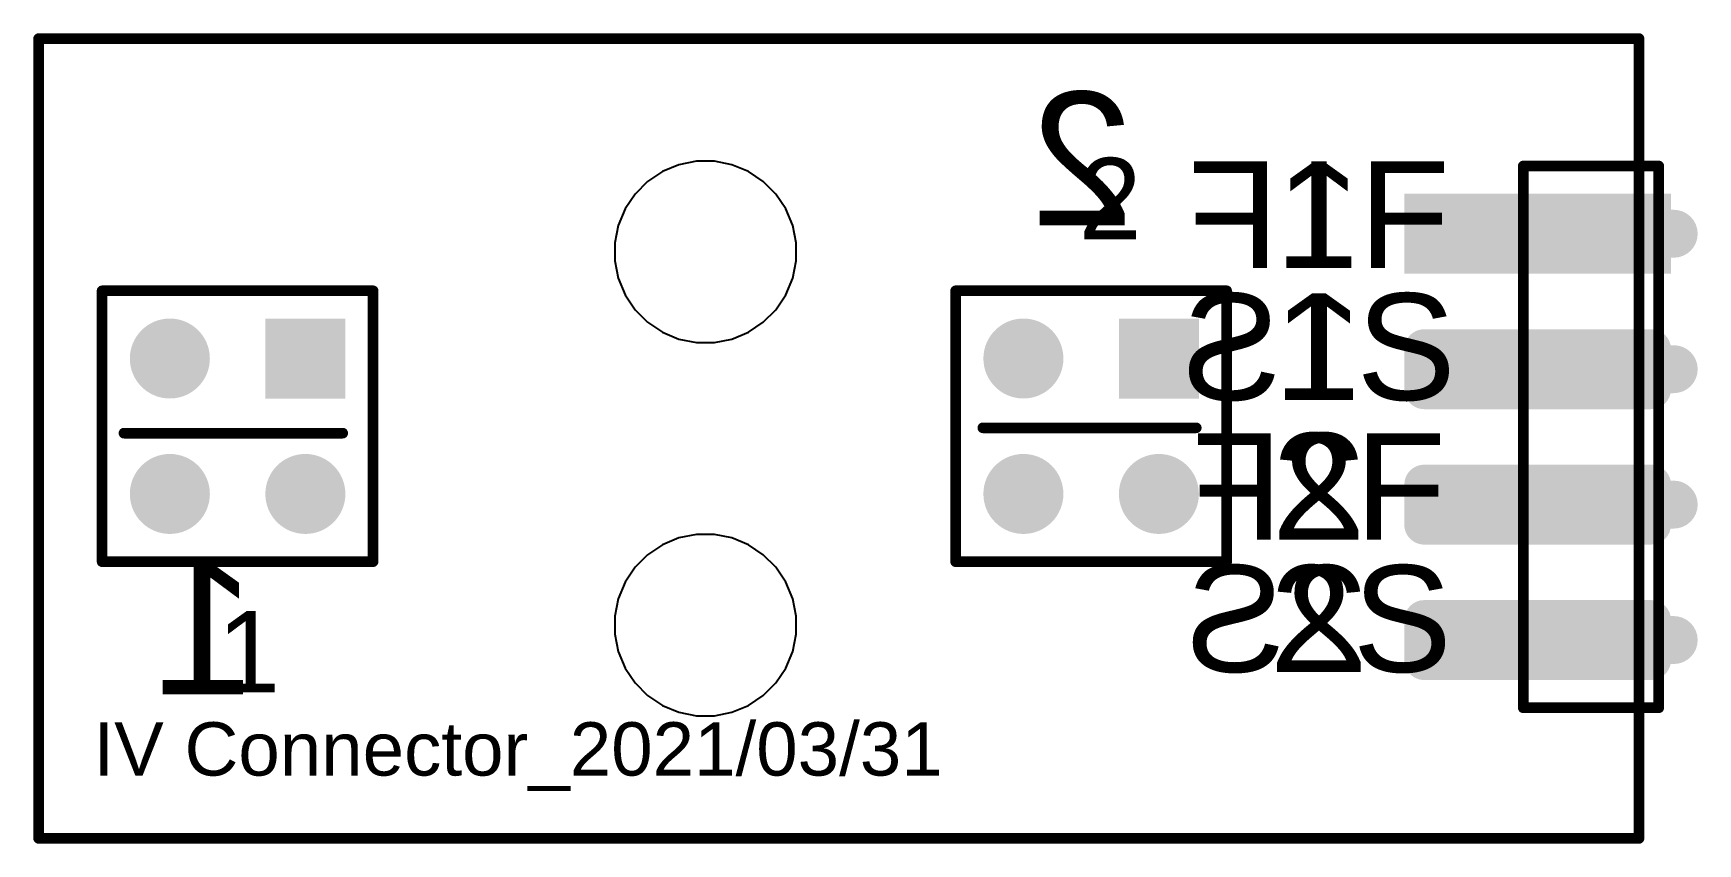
# Model space of a CAD drawing. Header units: millimetres. Extents: x -0.1 to 31.1, y -0.1 to 15.1.
import ezdxf

# ---------------------------------------------------------------- set-up
doc = ezdxf.new("R2010")
doc.units = ezdxf.units.MM
for name, color, linetype in [('BottomOverlay', 54, 'Continuous'), ('BottomSolder', 6, 'Continuous'), ('Mechanical4', 56, 'Continuous'), ('MultiLayer', 9, 'Continuous'), ('PadHoleLayer', 156, 'Continuous'), ('TopOverlay', 2, 'Continuous'), ('TopSolder', 216, 'Continuous')]:
    doc.layers.add(name, color=color, linetype=linetype)
doc.styles.add('Arial', font='arial.ttf', dxfattribs={"height": 0.2})

# ---------------------------------------------------------------- blocks, each defined once
blk = doc.blocks.new('HDR2X2_1')
at = {"layer": 'BottomSolder'}
h = blk.add_hatch(color=6, dxfattribs=at)
edge = h.paths.add_edge_path()
edge.add_arc((0, 2.54), 0.75, 0, 360)
h = blk.add_hatch(color=6, dxfattribs=at)
edge = h.paths.add_edge_path()
edge.add_arc((2.54, 2.54), 0.75, 0, 360)
blk.add_hatch(color=6, dxfattribs=at).paths.add_polyline_path([(-0.75, 0.75), (0.75, 0.75), (0.75, -0.75), (-0.75, -0.75)])
h = blk.add_hatch(color=6, dxfattribs=at)
edge = h.paths.add_edge_path()
edge.add_arc((2.54, 0), 0.75, 0, 360)
at = {"layer": 'MultiLayer'}
h = blk.add_hatch(color=9, dxfattribs=at)
edge = h.paths.add_edge_path()
edge.add_arc((0, 2.54), 0.75, 0, 360)
h = blk.add_hatch(color=9, dxfattribs=at)
edge = h.paths.add_edge_path()
edge.add_arc((2.54, 2.54), 0.75, 0, 360)
blk.add_hatch(color=9, dxfattribs=at).paths.add_polyline_path([(-0.75, 0.75), (0.75, 0.75), (0.75, -0.75), (-0.75, -0.75)])
h = blk.add_hatch(color=9, dxfattribs=at)
edge = h.paths.add_edge_path()
edge.add_arc((2.54, 0), 0.75, 0, 360)
at = {"layer": 'PadHoleLayer'}
h = blk.add_hatch(color=156, dxfattribs=at)
edge = h.paths.add_edge_path()
edge.add_arc((0, 2.54), 0.45, 0, 360)
h = blk.add_hatch(color=156, dxfattribs=at)
edge = h.paths.add_edge_path()
edge.add_arc((2.54, 2.54), 0.45, 0, 360)
h = blk.add_hatch(color=156, dxfattribs=at)
edge = h.paths.add_edge_path()
edge.add_arc((0, 0), 0.45, 0, 360)
h = blk.add_hatch(color=156, dxfattribs=at)
edge = h.paths.add_edge_path()
edge.add_arc((2.54, 0), 0.45, 0, 360)
at = {"layer": 'TopSolder'}
h = blk.add_hatch(color=216, dxfattribs=at)
edge = h.paths.add_edge_path()
edge.add_arc((0, 2.54), 0.75, 0, 360)
h = blk.add_hatch(color=216, dxfattribs=at)
edge = h.paths.add_edge_path()
edge.add_arc((2.54, 2.54), 0.75, 0, 360)
blk.add_hatch(color=216, dxfattribs=at).paths.add_polyline_path([(-0.75, 0.75), (0.75, 0.75), (0.75, -0.75), (-0.75, -0.75)])
h = blk.add_hatch(color=216, dxfattribs=at)
edge = h.paths.add_edge_path()
edge.add_arc((2.54, 0), 0.75, 0, 360)
at = {"layer": 'TopOverlay', "const_width": 0.2}
for points in [[(3.81, 3.81), (-1.27, 3.81)], [(-1.27, 3.81), (-1.27, -1.27)], [(3.81, 3.81), (3.81, -1.27)], [(3.81, -1.27), (-1.27, -1.27)]]:
    blk.add_lwpolyline(points, dxfattribs=at)
at = {"layer": 'TopOverlay', "const_width": 0.1}
for points in [[(-1.32, 3.81, 1), (-1.22, 3.81, 1)], [(-1.32, 3.81, 1), (-1.22, 3.81, 1)], [(3.76, 3.81, 1), (3.86, 3.81, 1)], [(3.76, 3.81, 1), (3.86, 3.81, 1)], [(-1.32, -1.27, 1), (-1.22, -1.27, 1)], [(-1.32, -1.27, 1), (-1.22, -1.27, 1)], [(3.76, -1.27, 1), (3.86, -1.27, 1)], [(3.76, -1.27, 1), (3.86, -1.27, 1)]]:
    blk.add_lwpolyline(points, format="xyb", close=True, dxfattribs=at)
blk = doc.blocks.new('HDR1X4_2')
at = {"layer": 'BottomSolder'}
blk.add_hatch(color=6, dxfattribs=at).paths.add_polyline_path([(-0.75, 1.5), (0.75, 1.5), (0.75, -3.5), (-0.75, -3.5)])
h = blk.add_hatch(color=6, dxfattribs=at)
edge = h.paths.add_edge_path()
edge.add_arc((2.165, 1.125), 0.375, 90, 180)
edge.add_line((1.79, 1.125), (1.79, -3.125))
edge.add_arc((2.165, -3.125), 0.375, 180, 270)
edge.add_line((2.165, -3.5), (2.915, -3.5))
edge.add_arc((2.915, -3.125), 0.375, 270, 360)
edge.add_line((3.29, -3.125), (3.29, 1.125))
edge.add_arc((2.915, 1.125), 0.375, 0, 90)
edge.add_line((2.915, 1.5), (2.165, 1.5))
h = blk.add_hatch(color=6, dxfattribs=at)
edge = h.paths.add_edge_path()
edge.add_arc((4.705, 1.125), 0.375, 90, 180)
edge.add_line((4.33, 1.125), (4.33, -3.125))
edge.add_arc((4.705, -3.125), 0.375, 180, 270)
edge.add_line((4.705, -3.5), (5.455, -3.5))
edge.add_arc((5.455, -3.125), 0.375, 270, 360)
edge.add_line((5.83, -3.125), (5.83, 1.125))
edge.add_arc((5.455, 1.125), 0.375, 0, 90)
edge.add_line((5.455, 1.5), (4.705, 1.5))
h = blk.add_hatch(color=6, dxfattribs=at)
edge = h.paths.add_edge_path()
edge.add_arc((7.245, 1.125), 0.375, 90, 180)
edge.add_line((6.87, 1.125), (6.87, -3.125))
edge.add_arc((7.245, -3.125), 0.375, 180, 270)
edge.add_line((7.245, -3.5), (7.995, -3.5))
edge.add_arc((7.995, -3.125), 0.375, 270, 360)
edge.add_line((8.37, -3.125), (8.37, 1.125))
edge.add_arc((7.995, 1.125), 0.375, 0, 90)
edge.add_line((7.995, 1.5), (7.245, 1.5))
at = {"layer": 'MultiLayer'}
blk.add_hatch(color=9, dxfattribs=at).paths.add_polyline_path([(-0.75, 1.5), (0.75, 1.5), (0.75, -3.5), (-0.75, -3.5)])
h = blk.add_hatch(color=9, dxfattribs=at)
edge = h.paths.add_edge_path()
edge.add_arc((2.165, 1.125), 0.375, 90, 180)
edge.add_line((1.79, 1.125), (1.79, -3.125))
edge.add_arc((2.165, -3.125), 0.375, 180, 270)
edge.add_line((2.165, -3.5), (2.915, -3.5))
edge.add_arc((2.915, -3.125), 0.375, 270, 360)
edge.add_line((3.29, -3.125), (3.29, 1.125))
edge.add_arc((2.915, 1.125), 0.375, 0, 90)
edge.add_line((2.915, 1.5), (2.165, 1.5))
h = blk.add_hatch(color=9, dxfattribs=at)
edge = h.paths.add_edge_path()
edge.add_arc((4.705, 1.125), 0.375, 90, 180)
edge.add_line((4.33, 1.125), (4.33, -3.125))
edge.add_arc((4.705, -3.125), 0.375, 180, 270)
edge.add_line((4.705, -3.5), (5.455, -3.5))
edge.add_arc((5.455, -3.125), 0.375, 270, 360)
edge.add_line((5.83, -3.125), (5.83, 1.125))
edge.add_arc((5.455, 1.125), 0.375, 0, 90)
edge.add_line((5.455, 1.5), (4.705, 1.5))
h = blk.add_hatch(color=9, dxfattribs=at)
edge = h.paths.add_edge_path()
edge.add_arc((7.245, 1.125), 0.375, 90, 180)
edge.add_line((6.87, 1.125), (6.87, -3.125))
edge.add_arc((7.245, -3.125), 0.375, 180, 270)
edge.add_line((7.245, -3.5), (7.995, -3.5))
edge.add_arc((7.995, -3.125), 0.375, 270, 360)
edge.add_line((8.37, -3.125), (8.37, 1.125))
edge.add_arc((7.995, 1.125), 0.375, 0, 90)
edge.add_line((7.995, 1.5), (7.245, 1.5))
at = {"layer": 'PadHoleLayer'}
h = blk.add_hatch(color=156, dxfattribs=at)
edge = h.paths.add_edge_path()
edge.add_arc((0, -1.55), 0.45, 180, 360)
edge.add_line((0.45, -1.55), (0.45, 1.55))
edge.add_arc((0, 1.55), 0.45, 0, 180)
edge.add_line((-0.45, 1.55), (-0.45, -1.55))
h = blk.add_hatch(color=156, dxfattribs=at)
edge = h.paths.add_edge_path()
edge.add_arc((2.54, -1.55), 0.45, 180, 360)
edge.add_line((2.99, -1.55), (2.99, 1.55))
edge.add_arc((2.54, 1.55), 0.45, 0, 180)
edge.add_line((2.09, 1.55), (2.09, -1.55))
h = blk.add_hatch(color=156, dxfattribs=at)
edge = h.paths.add_edge_path()
edge.add_arc((5.08, -1.55), 0.45, 180, 360)
edge.add_line((5.53, -1.55), (5.53, 1.55))
edge.add_arc((5.08, 1.55), 0.45, 0, 180)
edge.add_line((4.63, 1.55), (4.63, -1.55))
h = blk.add_hatch(color=156, dxfattribs=at)
edge = h.paths.add_edge_path()
edge.add_arc((7.62, -1.55), 0.45, 180, 360)
edge.add_line((8.07, -1.55), (8.07, 1.55))
edge.add_arc((7.62, 1.55), 0.45, 0, 180)
edge.add_line((7.17, 1.55), (7.17, -1.55))
at = {"layer": 'TopSolder'}
blk.add_hatch(color=216, dxfattribs=at).paths.add_polyline_path([(-0.75, 1.5), (0.75, 1.5), (0.75, -3.5), (-0.75, -3.5)])
h = blk.add_hatch(color=216, dxfattribs=at)
edge = h.paths.add_edge_path()
edge.add_arc((2.165, 1.125), 0.375, 90, 180)
edge.add_line((1.79, 1.125), (1.79, -3.125))
edge.add_arc((2.165, -3.125), 0.375, 180, 270)
edge.add_line((2.165, -3.5), (2.915, -3.5))
edge.add_arc((2.915, -3.125), 0.375, 270, 360)
edge.add_line((3.29, -3.125), (3.29, 1.125))
edge.add_arc((2.915, 1.125), 0.375, 0, 90)
edge.add_line((2.915, 1.5), (2.165, 1.5))
h = blk.add_hatch(color=216, dxfattribs=at)
edge = h.paths.add_edge_path()
edge.add_arc((4.705, 1.125), 0.375, 90, 180)
edge.add_line((4.33, 1.125), (4.33, -3.125))
edge.add_arc((4.705, -3.125), 0.375, 180, 270)
edge.add_line((4.705, -3.5), (5.455, -3.5))
edge.add_arc((5.455, -3.125), 0.375, 270, 360)
edge.add_line((5.83, -3.125), (5.83, 1.125))
edge.add_arc((5.455, 1.125), 0.375, 0, 90)
edge.add_line((5.455, 1.5), (4.705, 1.5))
h = blk.add_hatch(color=216, dxfattribs=at)
edge = h.paths.add_edge_path()
edge.add_arc((7.245, 1.125), 0.375, 90, 180)
edge.add_line((6.87, 1.125), (6.87, -3.125))
edge.add_arc((7.245, -3.125), 0.375, 180, 270)
edge.add_line((7.245, -3.5), (7.995, -3.5))
edge.add_arc((7.995, -3.125), 0.375, 270, 360)
edge.add_line((8.37, -3.125), (8.37, 1.125))
edge.add_arc((7.995, 1.125), 0.375, 0, 90)
edge.add_line((7.995, 1.5), (7.245, 1.5))
at = {"layer": 'TopOverlay', "const_width": 0.2}
for points in [[(-1.27, -1.27), (-1.27, 1.27)], [(8.89, 1.27), (-1.27, 1.27)], [(8.89, -1.27), (8.89, 1.27)], [(8.89, -1.27), (-1.27, -1.27)]]:
    blk.add_lwpolyline(points, dxfattribs=at)
at = {"layer": 'TopOverlay', "const_width": 0.1}
for points in [[(-1.32, 1.27, 1), (-1.22, 1.27, 1)], [(-1.32, 1.27, 1), (-1.22, 1.27, 1)], [(8.84, 1.27, 1), (8.94, 1.27, 1)], [(8.84, 1.27, 1), (8.94, 1.27, 1)], [(-1.32, -1.27, 1), (-1.22, -1.27, 1)], [(-1.32, -1.27, 1), (-1.22, -1.27, 1)], [(8.84, -1.27, 1), (8.94, -1.27, 1)], [(8.84, -1.27, 1), (8.94, -1.27, 1)]]:
    blk.add_lwpolyline(points, format="xyb", close=True, dxfattribs=at)
blk = doc.blocks.new('HDR2X2_3')
at = {"layer": 'BottomSolder'}
h = blk.add_hatch(color=6, dxfattribs=at)
edge = h.paths.add_edge_path()
edge.add_arc((0, 2.54), 0.75, 0, 360)
h = blk.add_hatch(color=6, dxfattribs=at)
edge = h.paths.add_edge_path()
edge.add_arc((2.54, 2.54), 0.75, 0, 360)
blk.add_hatch(color=6, dxfattribs=at).paths.add_polyline_path([(-0.75, 0.75), (0.75, 0.75), (0.75, -0.75), (-0.75, -0.75)])
h = blk.add_hatch(color=6, dxfattribs=at)
edge = h.paths.add_edge_path()
edge.add_arc((2.54, 0), 0.75, 0, 360)
at = {"layer": 'MultiLayer'}
h = blk.add_hatch(color=9, dxfattribs=at)
edge = h.paths.add_edge_path()
edge.add_arc((0, 2.54), 0.75, 0, 360)
h = blk.add_hatch(color=9, dxfattribs=at)
edge = h.paths.add_edge_path()
edge.add_arc((2.54, 2.54), 0.75, 0, 360)
blk.add_hatch(color=9, dxfattribs=at).paths.add_polyline_path([(-0.75, 0.75), (0.75, 0.75), (0.75, -0.75), (-0.75, -0.75)])
h = blk.add_hatch(color=9, dxfattribs=at)
edge = h.paths.add_edge_path()
edge.add_arc((2.54, 0), 0.75, 0, 360)
at = {"layer": 'PadHoleLayer'}
h = blk.add_hatch(color=156, dxfattribs=at)
edge = h.paths.add_edge_path()
edge.add_arc((0, 2.54), 0.45, 0, 360)
h = blk.add_hatch(color=156, dxfattribs=at)
edge = h.paths.add_edge_path()
edge.add_arc((2.54, 2.54), 0.45, 0, 360)
h = blk.add_hatch(color=156, dxfattribs=at)
edge = h.paths.add_edge_path()
edge.add_arc((0, 0), 0.45, 0, 360)
h = blk.add_hatch(color=156, dxfattribs=at)
edge = h.paths.add_edge_path()
edge.add_arc((2.54, 0), 0.45, 0, 360)
at = {"layer": 'TopSolder'}
h = blk.add_hatch(color=216, dxfattribs=at)
edge = h.paths.add_edge_path()
edge.add_arc((0, 2.54), 0.75, 0, 360)
h = blk.add_hatch(color=216, dxfattribs=at)
edge = h.paths.add_edge_path()
edge.add_arc((2.54, 2.54), 0.75, 0, 360)
blk.add_hatch(color=216, dxfattribs=at).paths.add_polyline_path([(-0.75, 0.75), (0.75, 0.75), (0.75, -0.75), (-0.75, -0.75)])
h = blk.add_hatch(color=216, dxfattribs=at)
edge = h.paths.add_edge_path()
edge.add_arc((2.54, 0), 0.75, 0, 360)
at = {"layer": 'TopOverlay', "const_width": 0.2}
for points in [[(3.81, 3.81), (-1.27, 3.81)], [(-1.27, 3.81), (-1.27, -1.27)], [(3.81, 3.81), (3.81, -1.27)], [(3.81, -1.27), (-1.27, -1.27)]]:
    blk.add_lwpolyline(points, dxfattribs=at)
at = {"layer": 'TopOverlay', "const_width": 0.1}
for points in [[(-1.32, 3.81, 1), (-1.22, 3.81, 1)], [(-1.32, 3.81, 1), (-1.22, 3.81, 1)], [(3.76, 3.81, 1), (3.86, 3.81, 1)], [(3.76, 3.81, 1), (3.86, 3.81, 1)], [(-1.32, -1.27, 1), (-1.22, -1.27, 1)], [(-1.32, -1.27, 1), (-1.22, -1.27, 1)], [(3.76, -1.27, 1), (3.86, -1.27, 1)], [(3.76, -1.27, 1), (3.86, -1.27, 1)]]:
    blk.add_lwpolyline(points, format="xyb", close=True, dxfattribs=at)

msp = doc.modelspace()

# ---------------------------------------------------------------- linework, layer by layer
at = {"layer": 'Mechanical4', "const_width": 0.2}
for points in [[(0, 15), (30, 15)], [(0, 0), (0, 15)], [(30, 0), (30, 15)], [(0, 0), (30, 0)]]:
    msp.add_lwpolyline(points, dxfattribs=at)
at = {"layer": 'Mechanical4', "const_width": 0.1}
for points in [[(-0.05, 15, 1), (0.05, 15, 1)], [(-0.05, 15, 1), (0.05, 15, 1)], [(29.95, 15, 1), (30.05, 15, 1)], [(29.95, 15, 1), (30.05, 15, 1)], [(-0.05, 0, 1), (0.05, 0, 1)], [(-0.05, 0, 1), (0.05, 0, 1)], [(29.95, 0, 1), (30.05, 0, 1)], [(29.95, 0, 1), (30.05, 0, 1)]]:
    msp.add_lwpolyline(points, format="xyb", close=True, dxfattribs=at)
at = {"layer": 'MultiLayer'}
for p, q in [((11.695, 12.507), (11.416, 12.32)), ((12.004, 12.635), (11.695, 12.507)), ((12.333, 12.7), (12.004, 12.635)), ((12.5, 12.7), (12.333, 12.7)), ((12.667, 12.7), (12.5, 12.7)), ((12.996, 12.635), (12.667, 12.7)), ((13.305, 12.507), (12.996, 12.635)), ((13.584, 12.32), (13.305, 12.507)), ((11.416, 12.32), (11.18, 12.084)), ((13.82, 12.084), (13.584, 12.32)), ((11.18, 12.084), (10.993, 11.805)), ((14.007, 11.805), (13.82, 12.084)), ((10.993, 11.805), (10.865, 11.496)), ((14.135, 11.496), (14.007, 11.805)), ((10.865, 11.496), (10.8, 11.167)), ((14.2, 11.167), (14.135, 11.496)), ((10.8, 11.167), (10.8, 11)), ((10.8, 11), (10.8, 11)), ((10.8, 11), (10.8, 10.833)), ((14.2, 11), (14.2, 11.167)), ((14.2, 10.833), (14.2, 11)), ((10.8, 10.833), (10.865, 10.504)), ((14.135, 10.504), (14.2, 10.833)), ((10.865, 10.504), (10.993, 10.195)), ((14.007, 10.195), (14.135, 10.504)), ((10.993, 10.195), (11.18, 9.916)), ((13.82, 9.916), (14.007, 10.195)), ((11.18, 9.916), (11.416, 9.68)), ((11.416, 9.68), (11.695, 9.493)), ((13.305, 9.493), (13.584, 9.68)), ((13.584, 9.68), (13.82, 9.916)), ((11.695, 9.493), (12.004, 9.365)), ((12.004, 9.365), (12.333, 9.3)), ((12.667, 9.3), (12.996, 9.365)), ((12.996, 9.365), (13.305, 9.493)), ((12.333, 9.3), (12.5, 9.3)), ((12.5, 9.3), (12.667, 9.3)), ((12.004, 5.635), (11.695, 5.507)), ((12.333, 5.7), (12.004, 5.635)), ((12.5, 5.7), (12.333, 5.7)), ((12.667, 5.7), (12.5, 5.7)), ((12.996, 5.635), (12.667, 5.7)), ((13.305, 5.507), (12.996, 5.635)), ((11.416, 5.32), (11.18, 5.084)), ((11.695, 5.507), (11.416, 5.32)), ((13.584, 5.32), (13.305, 5.507)), ((13.82, 5.084), (13.584, 5.32)), ((11.18, 5.084), (10.993, 4.805)), ((14.007, 4.805), (13.82, 5.084)), ((10.993, 4.805), (10.865, 4.496)), ((14.135, 4.496), (14.007, 4.805)), ((10.865, 4.496), (10.8, 4.167)), ((14.2, 4.167), (14.135, 4.496)), ((10.8, 4.167), (10.8, 4)), ((14.2, 4), (14.2, 4.167)), ((10.8, 4), (10.8, 4)), ((10.8, 4), (10.8, 3.833)), ((10.8, 3.833), (10.865, 3.504)), ((14.135, 3.504), (14.2, 3.833)), ((14.2, 3.833), (14.2, 4)), ((10.865, 3.504), (10.993, 3.195)), ((14.007, 3.195), (14.135, 3.504)), ((10.993, 3.195), (11.18, 2.916)), ((13.82, 2.916), (14.007, 3.195)), ((11.18, 2.916), (11.416, 2.68)), ((13.584, 2.68), (13.82, 2.916)), ((11.416, 2.68), (11.695, 2.493)), ((13.305, 2.493), (13.584, 2.68)), ((11.695, 2.493), (12.004, 2.365)), ((12.004, 2.365), (12.333, 2.3)), ((12.333, 2.3), (12.5, 2.3)), ((12.5, 2.3), (12.667, 2.3)), ((12.667, 2.3), (12.996, 2.365)), ((12.996, 2.365), (13.305, 2.493))]:
    msp.add_line(p, q, dxfattribs=at)
at = {"layer": 'TopOverlay', "const_width": 0.2}
for points in [[(1.6, 7.6), (5.7, 7.6)], [(17.7, 7.7), (21.7, 7.7)]]:
    msp.add_lwpolyline(points, dxfattribs=at)
at = {"layer": 'TopOverlay', "const_width": 0.1}
for points in [[(1.55, 7.6, 1), (1.65, 7.6, 1)], [(5.65, 7.6, 1), (5.75, 7.6, 1)], [(17.65, 7.7, 1), (17.75, 7.7, 1)], [(21.65, 7.7, 1), (21.75, 7.7, 1)]]:
    msp.add_lwpolyline(points, format="xyb", close=True, dxfattribs=at)

# ---------------------------------------------------------------- block references
for name, p, rotation in [('HDR1X4_2', (29.1, 11.34), 270), ('HDR2X2_3', (5, 9), 180), ('HDR2X2_1', (21, 9), 180)]:
    msp.add_blockref(name, p, dxfattribs=dict(rotation=rotation))

# ---------------------------------------------------------------- texts
at = {"layer": 'BottomOverlay', "style": 'Arial', "text_generation_flag": 2}
for s, height, p in [('2', 2.5, (20.533, 11.5)), ('1F', 2, (24.807, 10.7)), ('1S', 2, (24.851, 8.222)), ('2F', 2, (24.88, 5.6)), ('1', 2.5, (4.095, 2.7)), ('2S', 2, (24.924, 3.122))]:
    msp.add_text(s, height=height, rotation=360, dxfattribs=at).set_placement(p)
at = {"layer": 'TopOverlay', "style": 'Arial'}
for s, p in [('2', (19.492, 11.238)), ('1', (3.346, 2.738))]:
    msp.add_text(s, height=1.524, dxfattribs=at).set_placement(p)
for s, height, p in [('1F', 2, (23.193, 10.7)), ('1S', 2, (23.149, 8.222)), ('2F', 2, (23.12, 5.6)), ('2S', 2, (23.076, 3.122)), ('IV Connector_2021/03/31', 1, (1.027, 1.178))]:
    msp.add_text(s, height=height, rotation=360, dxfattribs=at).set_placement(p)

doc.saveas('drawing.dxf')
